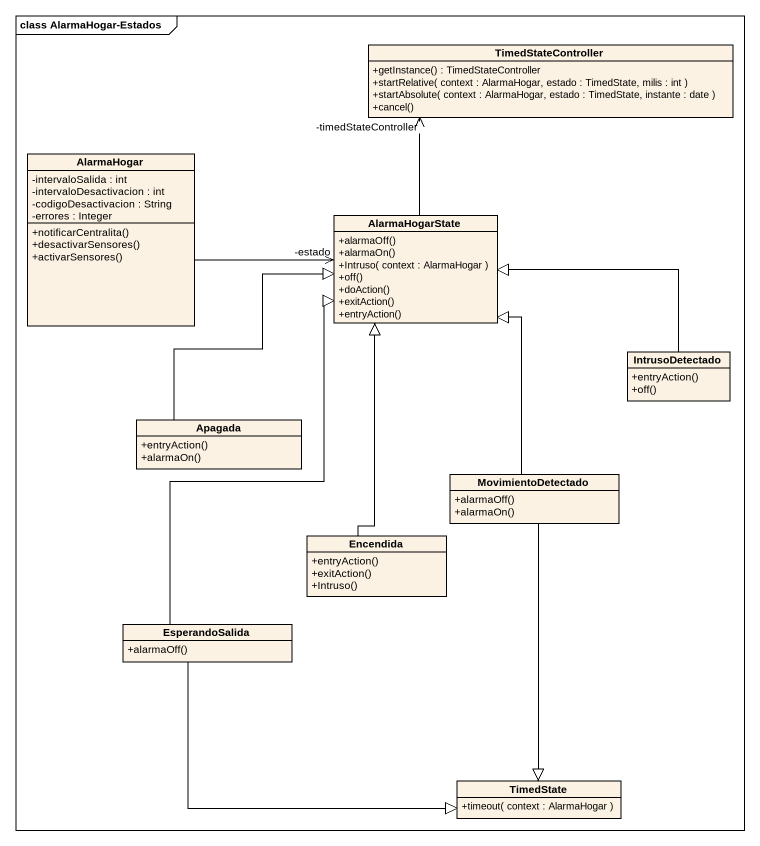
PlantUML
@startuml
mainframe class AlarmaHogar-Estados
hide circle
hide empty members
skinparam classAttributeIconSize 0
class TimedStateController {
  +getInstance() : TimedStateController
  +startRelative( context : AlarmaHogar, estado : TimedState, milis : int )
  +startAbsolute( context : AlarmaHogar, estado : TimedState, instante : date )
  +cancel()
}
class AlarmaHogar {
  -intervaloSalida : int
  -intervaloDesactivacion : int
  -codigoDesactivacion : String
  -errores : Integer
  +notificarCentralita()
  +desactivarSensores()
  +activarSensores()
}
class AlarmaHogarState {
  +alarmaOff()
  +alarmaOn()
  +Intruso( context : AlarmaHogar )
  +off()
  +doAction()
  +exitAction()
  +entryAction()
}
class IntrusoDetectado {
  +entryAction()
  +off()
}
class Apagada {
  +entryAction()
  +alarmaOn()
}
class MovimientoDetectado {
  +alarmaOff()
  +alarmaOn()
}
class Encendida {
  +entryAction()
  +exitAction()
  +Intruso()
}
class EsperandoSalida {
  +alarmaOff()
}
class TimedState {
  +timeout( context : AlarmaHogar )
}
AlarmaHogar -right-> "-estado" AlarmaHogarState
AlarmaHogarState -up-> "-timedStateController" TimedStateController
IntrusoDetectado -left-|> AlarmaHogarState
Apagada -up-|> AlarmaHogarState
MovimientoDetectado -up-|> AlarmaHogarState
MovimientoDetectado --|> TimedState
Encendida -up-|> AlarmaHogarState
EsperandoSalida -up-|> AlarmaHogarState
EsperandoSalida -right-|> TimedState
@enduml
